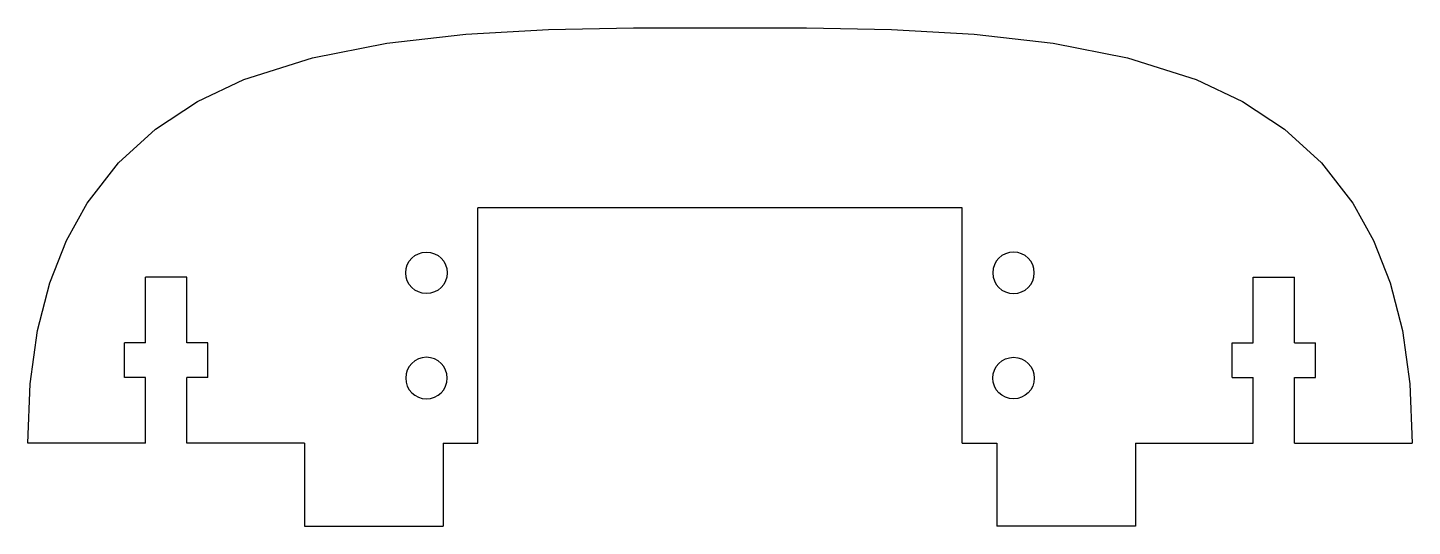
# Model space of a CAD drawing. Extents: x -50 to 50, y 0 to 36.
import ezdxf

# ---------------------------------------------------------------- set-up
doc = ezdxf.new("R2010")
doc.units = 0
doc.header["$MEASUREMENT"] = 0
doc.layers.add('VISIBLE', color=7, linetype='CONTINUOUS')

msp = doc.modelspace()

# ---------------------------------------------------------------- linework, layer by layer
at = {"layer": 'VISIBLE'}
for p, q in [((17.5, 23, 40), (-17.5, 23, 40)), ((17.5, 6, 40), (17.5, 23, 40)), ((-17.5, 6, 40), (-17.5, 23, 40)), ((-38.5, 18, 40), (-41.5, 18, 40)), ((-41.5, 13.25, 40), (-41.5, 18, 40)), ((-38.5, 13.25, 40), (-38.5, 18, 40)), ((38.5, 13.25, 40), (38.5, 18, 40)), ((38.5, 18, 40), (41.5, 18, 40)), ((41.5, 13.25, 40), (41.5, 18, 40)), ((-43, 10.75, 40), (-43, 13.25, 40)), ((-41.5, 13.25, 40), (-43, 13.25, 40)), ((-37, 13.25, 40), (-38.5, 13.25, 40)), ((-37, 10.75, 40), (-37, 13.25, 40)), ((37, 10.75, 40), (37, 13.25, 40)), ((37, 13.25, 40), (38.5, 13.25, 40)), ((41.5, 13.25, 40), (43, 13.25, 40)), ((43, 10.75, 40), (43, 13.25, 40)), ((-41.5, 10.75, 40), (-43, 10.75, 40)), ((-41.5, 6, 40), (-41.5, 10.75, 40)), ((-38.5, 6, 40), (-38.5, 10.75, 40)), ((-37, 10.75, 40), (-38.5, 10.75, 40)), ((37, 10.75, 40), (38.5, 10.75, 40)), ((38.5, 6, 40), (38.5, 10.75, 40)), ((41.5, 6, 40), (41.5, 10.75, 40)), ((41.5, 10.75, 40), (43, 10.75, 40)), ((17.5, 6, 40), (20, 6, 40)), ((-41.5, 6, 40), (-50, 6, 40)), ((-30, 6, 40), (-38.5, 6, 40)), ((-30, 6, 40), (-30, 0, 40)), ((-20, 6, 40), (-17.5, 6, 40)), ((-20, 6, 40), (-20, 0, 40)), ((20, 6, 40), (20, 0, 40)), ((30, 6, 40), (38.5, 6, 40)), ((30, 6, 40), (30, 0, 40)), ((41.5, 6, 40), (50, 6, 40)), ((-30, 0, 40), (-20, 0, 40)), ((30, 0, 40), (20, 0, 40))]:
    msp.add_line(p, q, dxfattribs=at)
msp.add_polyline3d([(-50, 6, 40), (-49.82, 10.28, 40), (-49.28, 14.13, 40), (-48.4, 17.58, 40), (-47.2, 20.64, 40), (-45.7, 23.34, 40), (-43.44, 26.25, 40), (-40.77, 28.68, 40), (-37.74, 30.66, 40), (-34.38, 32.25, 40), (-29.44, 33.83, 40), (-24.07, 34.89, 40), (-18.36, 35.53, 40), (-12.38, 35.86, 40), (-6.24, 35.98, 40), (0, 36, 40), (6.24, 35.98, 40), (12.38, 35.86, 40), (18.36, 35.53, 40), (24.07, 34.89, 40), (29.44, 33.83, 40), (34.38, 32.25, 40), (37.74, 30.66, 40), (40.77, 28.68, 40), (43.44, 26.25, 40), (45.7, 23.34, 40), (47.2, 20.64, 40), (48.4, 17.58, 40), (49.28, 14.13, 40), (49.82, 10.28, 40), (50, 6, 40)], dxfattribs=at)
for centre in [(-21.2, 18.3, 40), (21.2, 10.7, 40)]:
    msp.add_circle(centre, 1.5, dxfattribs=at)
at = {"layer": 'VISIBLE', "extrusion": (0, 0, -1)}
for centre in [(-21.2, 18.3, -40), (21.2, 10.7, -40)]:
    msp.add_circle(centre, 1.5, dxfattribs=at)

doc.saveas('drawing.dxf')
